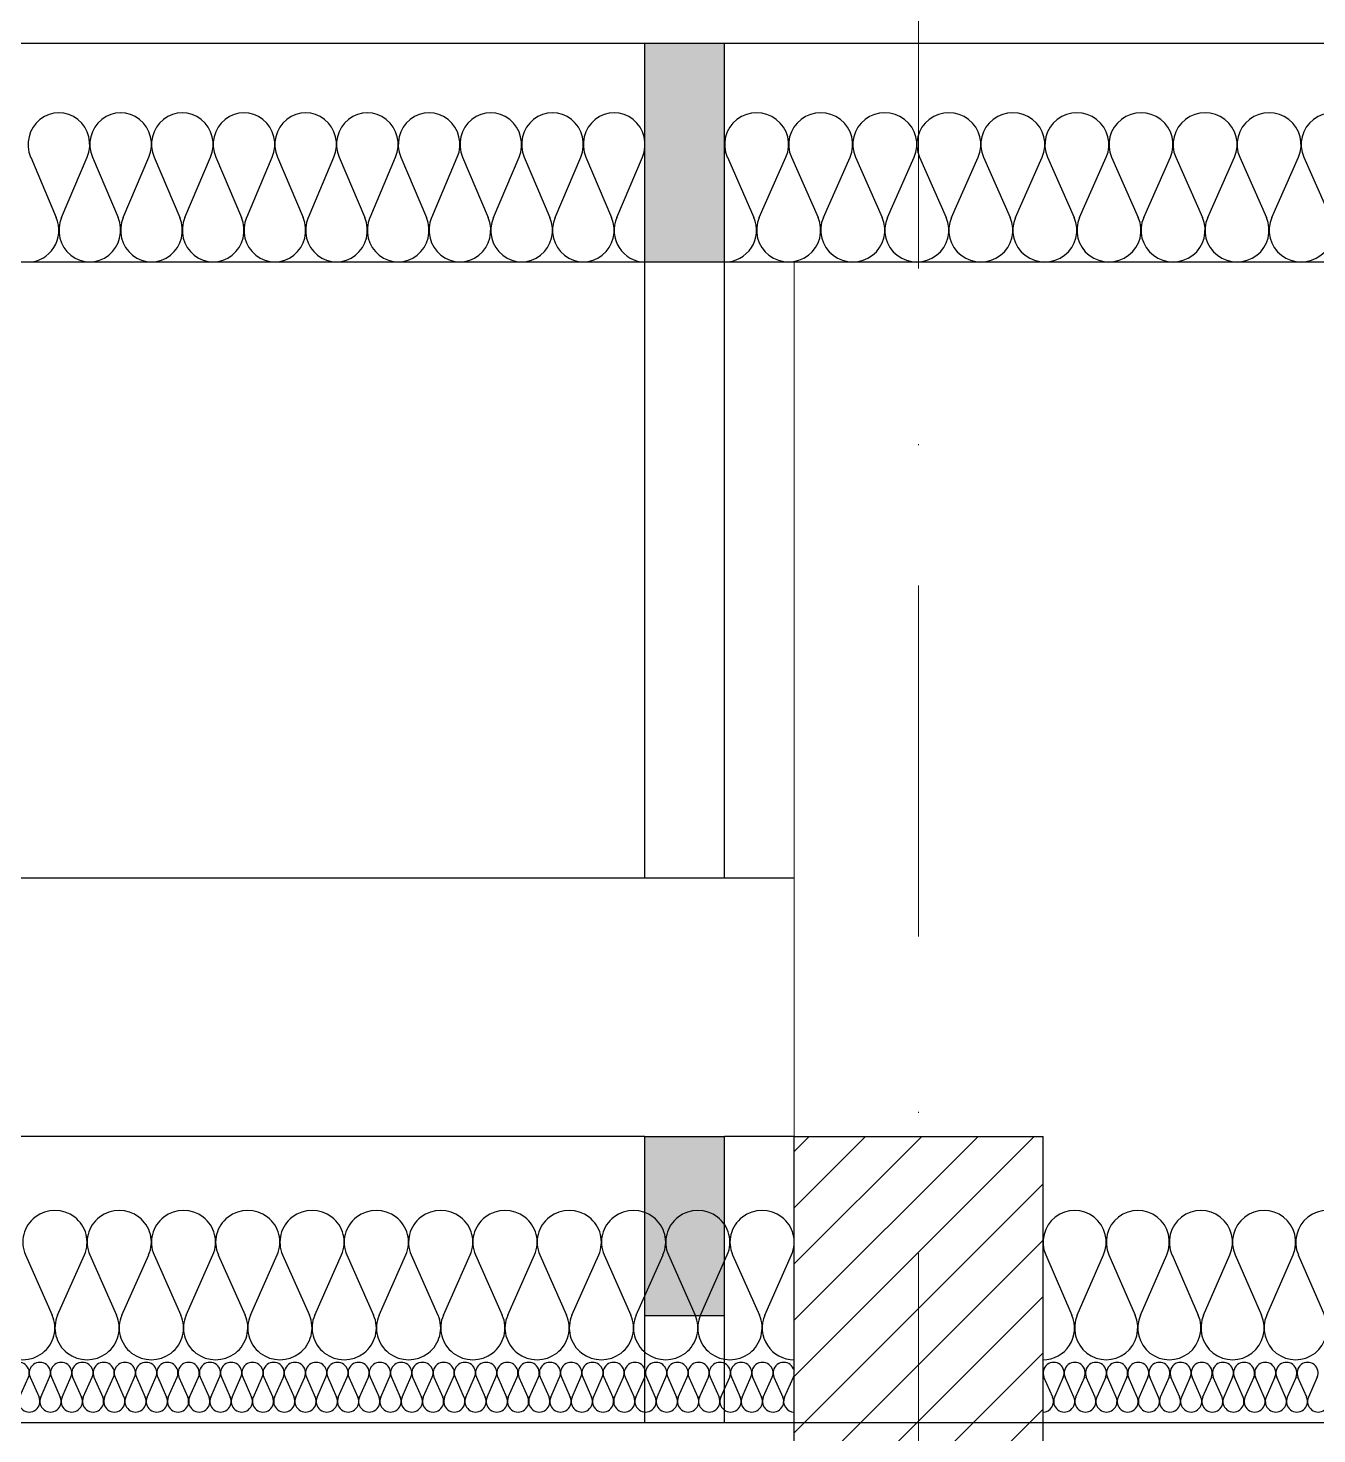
# Model space of a CAD drawing. Header units: millimetres. Extents: x 4647 to 73915, y -13612 to -8141.
# Drawn here: x 22817.1 to 22946.7, y -10498.5 to -10357.2 of the extents above; entities that cross this region are included whole.
import ezdxf
from ezdxf.enums import TextEntityAlignment as Align

# ---------------------------------------------------------------- set-up
doc = ezdxf.new("R2010")
doc.units = ezdxf.units.MM
doc.linetypes.add('Kropki i Kreski', pattern=[67.027776, 35.277777, -17.638888, 0, -14.111111])
for name, color, linetype in [('2D - Ogólne', 7, 'Continuous'), ('Konstrukcja - Dach', 7, 'Continuous'), ('Konstrukcja - Siatka mod', 7, 'Continuous'), ('Konstrukcja - Ściany zew', 7, 'Continuous')]:
    doc.layers.add(name, color=color, linetype=linetype)
doc.layers.add('a_wymiary', color=250, linetype='Continuous', lineweight=9)
doc.layers.add('Konstrukcja - Siatka mod_Nr_Pióra__1', color=7, linetype='Continuous', lineweight=5)
doc.layers.add('Konstrukcja - Siatka mod_Nr_Pióra__4', color=7, linetype='Continuous', lineweight=5, true_color=0x029e21)
doc.styles.add('GENERATED_STYLE_1', font='arialbd.ttf')

# ---------------------------------------------------------------- blocks, each defined once
blk = doc.blocks.new('Standardowy znacznik siatki_5')
at = {"layer": 'Konstrukcja - Siatka mod_Nr_Pióra__4', "linetype": 'Kropki i Kreski'}
blk.add_line((1, 0), (1660.6, 0), dxfattribs=at)
at = {"layer": 'Konstrukcja - Siatka mod_Nr_Pióra__1', "style": 'GENERATED_STYLE_1'}
blk.add_attdef('AC_MarkerText_1', text='', height=18, rotation=90, dxfattribs=at).set_placement((-6.71, -6.83), align=Align.BOTTOM_LEFT)

msp = doc.modelspace()

# ---------------------------------------------------------------- hatches: boundary and pattern name
at = {"layer": 'Konstrukcja - Dach', "linetype": 'Continuous', "lineweight": 0}
for points in [[(22879.14, -10358.69), (22879.14, -10380.67), (22887.14, -10380.67), (22887.14, -10358.69)], [(22887.14, -10486.57), (22887.14, -10468.57), (22879.14, -10468.57), (22879.14, -10486.57)]]:
    msp.add_hatch(color=46, dxfattribs=at).paths.add_polyline_path(points, flags=0)

# ---------------------------------------------------------------- linework, layer by layer
at = {"layer": '2D - Ogólne'}
for p, q in [((22817.41, -10370.14), (22819.98, -10376.2)), ((22820.51, -10376.2), (22823.08, -10370.14)), ((22823.61, -10370.14), (22826.18, -10376.2)), ((22826.71, -10376.2), (22829.28, -10370.14)), ((22829.81, -10370.14), (22832.38, -10376.2)), ((22832.91, -10376.2), (22835.48, -10370.14)), ((22836.01, -10370.14), (22838.58, -10376.2)), ((22839.11, -10376.2), (22841.68, -10370.14)), ((22842.21, -10370.14), (22844.78, -10376.2)), ((22845.31, -10376.2), (22847.88, -10370.14)), ((22848.41, -10370.14), (22850.98, -10376.2)), ((22851.51, -10376.2), (22854.08, -10370.14)), ((22854.61, -10370.14), (22857.18, -10376.2)), ((22857.71, -10376.2), (22860.28, -10370.14)), ((22860.81, -10370.14), (22863.38, -10376.2)), ((22863.91, -10376.2), (22866.48, -10370.14)), ((22867.01, -10370.14), (22869.58, -10376.2)), ((22870.11, -10376.2), (22872.68, -10370.14)), ((22873.21, -10370.14), (22875.78, -10376.2)), ((22876.31, -10376.2), (22878.88, -10370.14)), ((22887.42, -10370.14), (22890.09, -10376.2)), ((22890.63, -10376.2), (22893.31, -10370.14)), ((22893.85, -10370.14), (22896.53, -10376.2)), ((22897.07, -10376.2), (22899.75, -10370.14)), ((22900.29, -10370.14), (22902.97, -10376.2)), ((22903.51, -10376.2), (22906.19, -10370.14)), ((22906.73, -10370.14), (22909.41, -10376.2)), ((22909.95, -10376.2), (22912.62, -10370.14)), ((22913.17, -10370.14), (22915.84, -10376.2)), ((22916.38, -10376.2), (22919.06, -10370.14)), ((22919.6, -10370.14), (22922.28, -10376.2)), ((22922.82, -10376.2), (22925.5, -10370.14)), ((22926.04, -10370.14), (22928.72, -10376.2)), ((22929.26, -10376.2), (22931.94, -10370.14)), ((22932.48, -10370.14), (22935.16, -10376.2)), ((22935.7, -10376.2), (22938.37, -10370.14)), ((22938.92, -10370.14), (22941.59, -10376.2)), ((22942.13, -10376.2), (22944.81, -10370.14)), ((22945.35, -10370.14), (22948.03, -10376.2)), ((22816.88, -10480.47), (22819.57, -10486.53)), ((22820.11, -10486.53), (22822.8, -10480.47)), ((22823.34, -10480.47), (22826.03, -10486.53)), ((22826.57, -10486.53), (22829.26, -10480.47)), ((22829.8, -10480.47), (22832.49, -10486.53)), ((22833.03, -10486.53), (22835.72, -10480.47)), ((22836.26, -10480.47), (22838.95, -10486.53)), ((22839.49, -10486.53), (22842.18, -10480.47)), ((22842.72, -10480.47), (22845.41, -10486.53)), ((22845.95, -10486.53), (22848.64, -10480.47)), ((22849.19, -10480.47), (22851.87, -10486.53)), ((22852.42, -10486.53), (22855.1, -10480.47)), ((22855.65, -10480.47), (22858.33, -10486.53)), ((22858.88, -10486.53), (22861.57, -10480.47)), ((22862.11, -10480.47), (22864.8, -10486.53)), ((22865.34, -10486.53), (22868.03, -10480.47)), ((22868.57, -10480.47), (22871.26, -10486.53)), ((22871.8, -10486.53), (22874.49, -10480.47)), ((22875.03, -10480.47), (22877.72, -10486.53)), ((22878.26, -10486.53), (22880.95, -10480.47)), ((22881.49, -10480.47), (22884.18, -10486.53)), ((22884.72, -10486.53), (22887.41, -10480.47)), ((22887.95, -10480.47), (22890.64, -10486.53)), ((22891.19, -10486.53), (22893.87, -10480.47)), ((22919.41, -10480.47), (22922.05, -10486.53)), ((22922.58, -10486.53), (22925.23, -10480.47)), ((22925.76, -10480.47), (22928.4, -10486.53)), ((22928.93, -10486.53), (22931.57, -10480.47)), ((22932.11, -10480.47), (22934.75, -10486.53)), ((22935.28, -10486.53), (22937.92, -10480.47)), ((22938.45, -10480.47), (22941.09, -10486.53)), ((22941.63, -10486.53), (22944.27, -10480.47)), ((22944.8, -10480.47), (22947.44, -10486.53))]:
    msp.add_line(p, q, dxfattribs=at)
for centre, major_axis, ratio, start_param, end_param in [((22820.24, -10368.86), (0, 3.19), 0.971731, 4.299595, 8.266775), ((22826.44, -10368.86), (0, 3.19), 0.971731, 4.299595, 8.266775), ((22832.64, -10368.86), (0, 3.19), 0.971731, 4.299595, 8.266775), ((22838.84, -10368.86), (0, 3.19), 0.971731, 4.299595, 8.266775), ((22845.04, -10368.86), (0, 3.19), 0.971731, 4.299595, 8.266775), ((22851.24, -10368.86), (0, 3.19), 0.971731, 4.299595, 8.266775), ((22857.44, -10368.86), (0, 3.19), 0.971731, 4.299595, 8.266775), ((22863.64, -10368.86), (0, 3.19), 0.971731, 4.299595, 8.266775), ((22869.84, -10368.86), (0, 3.19), 0.971731, 4.299595, 8.266775), ((22876.04, -10368.86), (0, 3.19), 0.971731, 4.299595, 8.266775), ((22890.36, -10368.86), (3.22, 0), 0.991121, 5.870392, 9.837571), ((22896.8, -10368.86), (3.22, 0), 0.991121, 5.870392, 9.837571), ((22903.24, -10368.86), (3.22, 0), 0.991121, 5.870392, 9.837571), ((22909.68, -10368.86), (3.22, 0), 0.991121, 5.870392, 9.837571), ((22916.11, -10368.86), (3.22, 0), 0.991121, 5.870392, 9.837571), ((22922.55, -10368.86), (3.22, 0), 0.991121, 5.870392, 9.837571), ((22928.99, -10368.86), (3.22, 0), 0.991121, 5.870392, 9.837571), ((22935.43, -10368.86), (3.22, 0), 0.991121, 5.870392, 9.837571), ((22941.86, -10368.86), (3.22, 0), 0.991121, 5.870392, 9.837571), ((22948.3, -10368.86), (3.22, 0), 0.991121, 5.870392, 9.837571), ((22817.14, -10377.48), (0, 3.19), 0.971731, 3.141593, 5.125182), ((22823.34, -10377.48), (0, 3.19), 0.971731, 1.158004, 5.125183), ((22829.54, -10377.48), (0, 3.19), 0.971731, 1.158004, 5.125183), ((22835.74, -10377.48), (0, 3.19), 0.971731, 1.158004, 5.125183), ((22841.94, -10377.48), (0, 3.19), 0.971731, 1.158004, 5.125183), ((22848.14, -10377.48), (0, 3.19), 0.971731, 1.158004, 5.125183), ((22854.34, -10377.48), (0, 3.19), 0.971731, 1.158004, 5.125183), ((22860.54, -10377.48), (0, 3.19), 0.971731, 1.158004, 5.125183), ((22866.74, -10377.48), (0, 3.19), 0.971731, 1.158004, 5.125183), ((22872.94, -10377.48), (0, 3.19), 0.971731, 1.158004, 5.125183), ((22879.14, -10377.48), (0, 3.19), 0.971731, 1.158004, 3.141593), ((22887.14, -10377.48), (3.22, 0), 0.991121, 4.712389, 6.695979), ((22893.58, -10377.48), (3.22, 0), 0.991121, 2.7288, 6.695979), ((22900.02, -10377.48), (3.22, 0), 0.991121, 2.7288, 6.695979), ((22906.46, -10377.48), (3.22, 0), 0.991121, 2.7288, 6.695979), ((22912.89, -10377.48), (3.22, 0), 0.991121, 2.7288, 6.695979), ((22919.33, -10377.48), (3.22, 0), 0.991121, 2.7288, 6.695979), ((22925.77, -10377.48), (3.22, 0), 0.991121, 2.7288, 6.695979), ((22932.21, -10377.48), (3.22, 0), 0.991121, 2.7288, 6.695979), ((22938.64, -10377.48), (3.22, 0), 0.991121, 2.7288, 6.695979), ((22945.08, -10377.48), (3.22, 0), 0.991121, 2.7288, 6.695979), ((22819.84, -10479.19), (3.23, 0), 0.987434, 5.870392, 9.837571), ((22826.3, -10479.19), (3.23, 0), 0.987434, 5.870392, 9.837571), ((22832.76, -10479.19), (3.23, 0), 0.987434, 5.870392, 9.837571), ((22839.22, -10479.19), (3.23, 0), 0.987434, 5.870392, 9.837571), ((22845.68, -10479.19), (3.23, 0), 0.987434, 5.870392, 9.837571), ((22852.14, -10479.19), (3.23, 0), 0.987434, 5.870392, 9.837571), ((22858.61, -10479.19), (3.23, 0), 0.987434, 5.870392, 9.837571), ((22865.07, -10479.19), (3.23, 0), 0.987434, 5.870392, 9.837571), ((22871.53, -10479.19), (3.23, 0), 0.987434, 5.870392, 9.837571), ((22877.99, -10479.19), (3.23, 0), 0.987434, 5.870392, 9.837571), ((22884.45, -10479.19), (3.23, 0), 0.987434, 5.870392, 9.837571), ((22890.91, -10479.19), (3.23, 0), 0.987434, 5.870392, 9.837571), ((22922.32, -10479.19), (0, 3.19), 0.994863, 4.299595, 8.266775), ((22928.67, -10479.19), (0, 3.19), 0.994863, 4.299595, 8.266775), ((22935.01, -10479.19), (0, 3.19), 0.994863, 4.299595, 8.266775), ((22941.36, -10479.19), (0, 3.19), 0.994863, 4.299595, 8.266775), ((22947.71, -10479.19), (0, 3.19), 0.994863, 4.299595, 8.266775), ((22816.61, -10487.81), (3.23, 0), 0.987434, 2.7288, 6.695979), ((22823.07, -10487.81), (3.23, 0), 0.987434, 2.7288, 6.695979), ((22829.53, -10487.81), (3.23, 0), 0.987434, 2.7288, 6.695979), ((22835.99, -10487.81), (3.23, 0), 0.987434, 2.7288, 6.695979), ((22842.45, -10487.81), (3.23, 0), 0.987434, 2.7288, 6.695979), ((22848.91, -10487.81), (3.23, 0), 0.987434, 2.7288, 6.695979), ((22855.38, -10487.81), (3.23, 0), 0.987434, 2.7288, 6.695979), ((22861.84, -10487.81), (3.23, 0), 0.987434, 2.7288, 6.695979), ((22868.3, -10487.81), (3.23, 0), 0.987434, 2.7288, 6.695979), ((22874.76, -10487.81), (3.23, 0), 0.987434, 2.7288, 6.695979), ((22881.22, -10487.81), (3.23, 0), 0.987434, 2.7288, 6.695979), ((22887.68, -10487.81), (3.23, 0), 0.987434, 2.7288, 6.695979), ((22894.14, -10487.81), (3.23, 0), 0.987434, 2.7288, 4.712389), ((22919.14, -10487.81), (0, 3.19), 0.994863, 3.141593, 5.125182), ((22925.49, -10487.81), (0, 3.19), 0.994863, 1.158004, 5.125183), ((22931.84, -10487.81), (0, 3.19), 0.994863, 1.158004, 5.125183), ((22938.19, -10487.81), (0, 3.19), 0.994863, 1.158004, 5.125183), ((22944.53, -10487.81), (0, 3.19), 0.994863, 1.158004, 5.125183)]:
    msp.add_ellipse(centre, major_axis=major_axis, ratio=ratio, start_param=start_param, end_param=end_param, dxfattribs=at)
at = {"layer": 'a_wymiary'}
for p, q in [((22894.14, -10380.67), (22157.14, -10380.67)), ((22894.14, -10442.57), (22894.14, -10380.67)), ((22894.14, -10442.57), (22157.14, -10442.57)), ((22157.14, -10442.57), (22894.14, -10442.57)), ((22894.14, -10468.57), (22894.14, -10442.57)), ((22157.14, -10468.57), (22894.14, -10468.57)), ((22879.14, -10468.57), (22809.14, -10468.57)), ((22879.14, -10486.57), (22879.14, -10468.57)), ((22894.14, -10468.57), (22887.14, -10468.57)), ((22887.14, -10468.57), (22887.14, -10486.57)), ((22894.14, -10497.32), (22894.14, -10468.57)), ((22887.14, -10486.57), (22879.14, -10486.57)), ((22642.14, -10497.32), (22894.14, -10497.32))]:
    msp.add_line(p, q, dxfattribs=at)
at = {"layer": 'Konstrukcja - Dach'}
for p, q in [((22088.14, -10358.69), (23448.14, -10358.69)), ((22088.14, -10358.69), (23448.14, -10358.69)), ((22088.14, -10380.67), (23448.14, -10380.67)), ((22816.29, -10494.77), (22817.17, -10492.75)), ((22817.35, -10492.75), (22818.24, -10494.77)), ((22818.42, -10494.77), (22819.31, -10492.75)), ((22819.49, -10492.75), (22820.38, -10494.77)), ((22820.56, -10494.77), (22821.44, -10492.75)), ((22821.62, -10492.75), (22822.51, -10494.77)), ((22822.69, -10494.77), (22823.58, -10492.75)), ((22823.76, -10492.75), (22824.65, -10494.77)), ((22824.83, -10494.77), (22825.72, -10492.75)), ((22825.9, -10492.75), (22826.78, -10494.77)), ((22826.96, -10494.77), (22827.85, -10492.75)), ((22828.03, -10492.75), (22828.92, -10494.77)), ((22829.1, -10494.77), (22829.99, -10492.75)), ((22830.17, -10492.75), (22831.05, -10494.77)), ((22831.23, -10494.77), (22832.12, -10492.75)), ((22832.3, -10492.75), (22833.19, -10494.77)), ((22833.37, -10494.77), (22834.26, -10492.75)), ((22834.44, -10492.75), (22835.33, -10494.77)), ((22835.51, -10494.77), (22836.39, -10492.75)), ((22836.57, -10492.75), (22837.46, -10494.77)), ((22837.64, -10494.77), (22838.53, -10492.75)), ((22838.71, -10492.75), (22839.6, -10494.77)), ((22839.78, -10494.77), (22840.67, -10492.75)), ((22840.84, -10492.75), (22841.73, -10494.77)), ((22841.91, -10494.77), (22842.8, -10492.75)), ((22842.98, -10492.75), (22843.87, -10494.77)), ((22844.05, -10494.77), (22844.94, -10492.75)), ((22845.12, -10492.75), (22846, -10494.77)), ((22846.18, -10494.77), (22847.07, -10492.75)), ((22847.25, -10492.75), (22848.14, -10494.77)), ((22848.32, -10494.77), (22849.21, -10492.75)), ((22849.39, -10492.75), (22850.28, -10494.77)), ((22850.45, -10494.77), (22851.34, -10492.75)), ((22851.52, -10492.75), (22852.41, -10494.77)), ((22852.59, -10494.77), (22853.48, -10492.75)), ((22853.66, -10492.75), (22854.55, -10494.77)), ((22854.73, -10494.77), (22855.61, -10492.75)), ((22855.79, -10492.75), (22856.68, -10494.77)), ((22856.86, -10494.77), (22857.75, -10492.75)), ((22857.93, -10492.75), (22858.82, -10494.77)), ((22859, -10494.77), (22859.89, -10492.75)), ((22860.06, -10492.75), (22860.95, -10494.77)), ((22861.13, -10494.77), (22862.02, -10492.75)), ((22862.2, -10492.75), (22863.09, -10494.77)), ((22863.27, -10494.77), (22864.16, -10492.75)), ((22864.34, -10492.75), (22865.22, -10494.77)), ((22865.4, -10494.77), (22866.29, -10492.75)), ((22866.47, -10492.75), (22867.36, -10494.77)), ((22867.54, -10494.77), (22868.43, -10492.75)), ((22868.61, -10492.75), (22869.5, -10494.77)), ((22869.67, -10494.77), (22870.56, -10492.75)), ((22870.74, -10492.75), (22871.63, -10494.77)), ((22871.81, -10494.77), (22872.7, -10492.75)), ((22872.88, -10492.75), (22873.77, -10494.77)), ((22873.95, -10494.77), (22874.83, -10492.75)), ((22875.01, -10492.75), (22875.9, -10494.77)), ((22876.08, -10494.77), (22876.97, -10492.75)), ((22877.15, -10492.75), (22878.04, -10494.77)), ((22878.22, -10494.77), (22879.11, -10492.75)), ((22879.29, -10492.75), (22880.17, -10494.77)), ((22880.35, -10494.77), (22881.24, -10492.75)), ((22881.42, -10492.75), (22882.31, -10494.77)), ((22882.49, -10494.77), (22883.38, -10492.75)), ((22883.56, -10492.75), (22884.44, -10494.77)), ((22884.62, -10494.77), (22885.51, -10492.75)), ((22885.69, -10492.75), (22886.58, -10494.77)), ((22886.76, -10494.77), (22887.65, -10492.75)), ((22887.83, -10492.75), (22888.72, -10494.77)), ((22888.9, -10494.77), (22889.78, -10492.75)), ((22889.96, -10492.75), (22890.85, -10494.77)), ((22891.03, -10494.77), (22891.92, -10492.75)), ((22892.1, -10492.75), (22892.99, -10494.77)), ((22893.17, -10494.77), (22894.05, -10492.75)), ((22920.12, -10494.77), (22919.23, -10492.75)), ((22921.18, -10492.75), (22920.3, -10494.77)), ((22922.25, -10494.77), (22921.36, -10492.75)), ((22923.31, -10492.75), (22922.42, -10494.77)), ((22924.37, -10494.77), (22923.49, -10492.75)), ((22925.44, -10492.75), (22924.55, -10494.77)), ((22926.5, -10494.77), (22925.61, -10492.75)), ((22927.56, -10492.75), (22926.68, -10494.77)), ((22928.62, -10494.77), (22927.74, -10492.75)), ((22929.69, -10492.75), (22928.8, -10494.77)), ((22930.75, -10494.77), (22929.87, -10492.75)), ((22931.81, -10492.75), (22930.93, -10494.77)), ((22932.88, -10494.77), (22931.99, -10492.75)), ((22933.94, -10492.75), (22933.06, -10494.77)), ((22935, -10494.77), (22934.12, -10492.75)), ((22936.07, -10492.75), (22935.18, -10494.77)), ((22937.13, -10494.77), (22936.25, -10492.75)), ((22938.19, -10492.75), (22937.31, -10494.77)), ((22939.26, -10494.77), (22938.37, -10492.75)), ((22940.32, -10492.75), (22939.44, -10494.77)), ((22941.38, -10494.77), (22940.5, -10492.75)), ((22942.45, -10492.75), (22941.56, -10494.77)), ((22943.51, -10494.77), (22942.63, -10492.75)), ((22944.57, -10492.75), (22943.69, -10494.77)), ((22945.64, -10494.77), (22944.75, -10492.75)), ((22946.7, -10492.75), (22945.82, -10494.77))]:
    msp.add_line(p, q, dxfattribs=at)
at = {"layer": 'Konstrukcja - Dach', "color": 161, "lineweight": 25}
for p, q in [((22879.14, -10358.69), (22879.14, -10358.69)), ((22887.14, -10358.69), (22887.14, -10358.69)), ((22879.14, -10442.57), (22879.14, -10380.67)), ((22887.14, -10442.57), (22887.14, -10380.67)), ((22157.14, -10442.57), (22894.14, -10442.57)), ((22879.14, -10468.57), (22809.14, -10468.57)), ((22894.14, -10468.57), (22887.14, -10468.57)), ((22879.14, -10497.32), (22879.14, -10486.57)), ((22887.14, -10497.32), (22887.14, -10486.57)), ((22157.14, -10497.32), (23379.14, -10497.32))]:
    msp.add_line(p, q, dxfattribs=at)
at = {"layer": 'Konstrukcja - Dach', "color": 171, "lineweight": 25}
for p, q in [((22879.14, -10380.67), (22879.14, -10358.69)), ((22879.14, -10358.69), (22887.14, -10358.69)), ((22887.14, -10380.67), (22887.14, -10358.69)), ((22879.14, -10380.67), (22887.14, -10380.67)), ((22879.14, -10468.57), (22887.14, -10468.57)), ((22879.14, -10486.57), (22879.14, -10468.57)), ((22887.14, -10486.57), (22887.14, -10468.57)), ((22879.14, -10486.57), (22887.14, -10486.57))]:
    msp.add_line(p, q, dxfattribs=at)
at = {"layer": 'Konstrukcja - Dach'}
for centre, major_axis, ratio, start_param, end_param in [((22816.2, -10492.33), (1.07, 0), 0.995874, 5.870392, 9.837571), ((22818.33, -10492.33), (1.07, 0), 0.995874, 5.870392, 9.837571), ((22820.47, -10492.33), (1.07, 0), 0.995874, 5.870392, 9.837571), ((22822.6, -10492.33), (1.07, 0), 0.995874, 5.870392, 9.837571), ((22824.74, -10492.33), (1.07, 0), 0.995874, 5.870392, 9.837571), ((22826.87, -10492.33), (1.07, 0), 0.995874, 5.870392, 9.837571), ((22829.01, -10492.33), (1.07, 0), 0.995874, 5.870392, 9.837571), ((22831.14, -10492.33), (1.07, 0), 0.995874, 5.870392, 9.837571), ((22833.28, -10492.33), (1.07, 0), 0.995874, 5.870392, 9.837571), ((22835.42, -10492.33), (1.07, 0), 0.995874, 5.870392, 9.837571), ((22837.55, -10492.33), (1.07, 0), 0.995874, 5.870392, 9.837571), ((22839.69, -10492.33), (1.07, 0), 0.995874, 5.870392, 9.837571), ((22841.82, -10492.33), (1.07, 0), 0.995874, 5.870392, 9.837571), ((22843.96, -10492.33), (1.07, 0), 0.995874, 5.870392, 9.837571), ((22846.09, -10492.33), (1.07, 0), 0.995874, 5.870392, 9.837571), ((22848.23, -10492.33), (1.07, 0), 0.995874, 5.870392, 9.837571), ((22850.36, -10492.33), (1.07, 0), 0.995874, 5.870392, 9.837571), ((22852.5, -10492.33), (1.07, 0), 0.995874, 5.870392, 9.837571), ((22854.64, -10492.33), (1.07, 0), 0.995874, 5.870392, 9.837571), ((22856.77, -10492.33), (1.07, 0), 0.995874, 5.870392, 9.837571), ((22858.91, -10492.33), (1.07, 0), 0.995874, 5.870392, 9.837571), ((22861.04, -10492.33), (1.07, 0), 0.995874, 5.870392, 9.837571), ((22863.18, -10492.33), (1.07, 0), 0.995874, 5.870392, 9.837571), ((22865.31, -10492.33), (1.07, 0), 0.995874, 5.870392, 9.837571), ((22867.45, -10492.33), (1.07, 0), 0.995874, 5.870392, 9.837571), ((22869.59, -10492.33), (1.07, 0), 0.995874, 5.870392, 9.837571), ((22871.72, -10492.33), (1.07, 0), 0.995874, 5.870392, 9.837571), ((22873.86, -10492.33), (1.07, 0), 0.995874, 5.870392, 9.837571), ((22875.99, -10492.33), (1.07, 0), 0.995874, 5.870392, 9.837571), ((22878.13, -10492.33), (1.07, 0), 0.995874, 5.870392, 9.837571), ((22880.26, -10492.33), (1.07, 0), 0.995874, 5.870392, 9.837571), ((22882.4, -10492.33), (1.07, 0), 0.995874, 5.870392, 9.837571), ((22884.53, -10492.33), (1.07, 0), 0.995874, 5.870392, 9.837571), ((22886.67, -10492.33), (1.07, 0), 0.995874, 5.870392, 9.837571), ((22888.81, -10492.33), (1.07, 0), 0.995874, 5.870392, 9.837571), ((22890.94, -10492.33), (1.07, 0), 0.995874, 5.870392, 9.837571), ((22893.08, -10492.33), (1.07, 0), 0.995874, 5.870392, 9.837571), ((22920.21, -10492.33), (0, -1.06), 0.999913, 1.158003, 5.125183), ((22922.33, -10492.33), (0, -1.06), 0.999913, 1.158003, 5.125183), ((22924.46, -10492.33), (0, -1.06), 0.999913, 1.158003, 5.125183), ((22926.59, -10492.33), (0, -1.06), 0.999913, 1.158003, 5.125183), ((22928.71, -10492.33), (0, -1.06), 0.999913, 1.158003, 5.125183), ((22930.84, -10492.33), (0, -1.06), 0.999913, 1.158003, 5.125183), ((22932.97, -10492.33), (0, -1.06), 0.999913, 1.158003, 5.125183), ((22935.09, -10492.33), (0, -1.06), 0.999913, 1.158003, 5.125183), ((22937.22, -10492.33), (0, -1.06), 0.999913, 1.158003, 5.125183), ((22939.35, -10492.33), (0, -1.06), 0.999913, 1.158003, 5.125183), ((22941.47, -10492.33), (0, -1.06), 0.999913, 1.158003, 5.125183), ((22943.6, -10492.33), (0, -1.06), 0.999913, 1.158003, 5.125183), ((22945.73, -10492.33), (0, -1.06), 0.999913, 1.158003, 5.125183), ((22817.26, -10495.2), (1.07, 0), 0.995874, 2.7288, 6.695979), ((22819.4, -10495.2), (1.07, 0), 0.995874, 2.7288, 6.695979), ((22821.53, -10495.2), (1.07, 0), 0.995874, 2.7288, 6.695979), ((22823.67, -10495.2), (1.07, 0), 0.995874, 2.7288, 6.695979), ((22825.81, -10495.2), (1.07, 0), 0.995874, 2.7288, 6.695979), ((22827.94, -10495.2), (1.07, 0), 0.995874, 2.7288, 6.695979), ((22830.08, -10495.2), (1.07, 0), 0.995874, 2.7288, 6.695979), ((22832.21, -10495.2), (1.07, 0), 0.995874, 2.7288, 6.695979), ((22834.35, -10495.2), (1.07, 0), 0.995874, 2.7288, 6.695979), ((22836.48, -10495.2), (1.07, 0), 0.995874, 2.7288, 6.695979), ((22838.62, -10495.2), (1.07, 0), 0.995874, 2.7288, 6.695979), ((22840.75, -10495.2), (1.07, 0), 0.995874, 2.7288, 6.695979), ((22842.89, -10495.2), (1.07, 0), 0.995874, 2.7288, 6.695979), ((22845.03, -10495.2), (1.07, 0), 0.995874, 2.7288, 6.695979), ((22847.16, -10495.2), (1.07, 0), 0.995874, 2.7288, 6.695979), ((22849.3, -10495.2), (1.07, 0), 0.995874, 2.7288, 6.695979), ((22851.43, -10495.2), (1.07, 0), 0.995874, 2.7288, 6.695979), ((22853.57, -10495.2), (1.07, 0), 0.995874, 2.7288, 6.695979), ((22855.7, -10495.2), (1.07, 0), 0.995874, 2.7288, 6.695979), ((22857.84, -10495.2), (1.07, 0), 0.995874, 2.7288, 6.695979), ((22859.98, -10495.2), (1.07, 0), 0.995874, 2.7288, 6.695979), ((22862.11, -10495.2), (1.07, 0), 0.995874, 2.7288, 6.695979), ((22864.25, -10495.2), (1.07, 0), 0.995874, 2.7288, 6.695979), ((22866.38, -10495.2), (1.07, 0), 0.995874, 2.7288, 6.695979), ((22868.52, -10495.2), (1.07, 0), 0.995874, 2.7288, 6.695979), ((22870.65, -10495.2), (1.07, 0), 0.995874, 2.7288, 6.695979), ((22872.79, -10495.2), (1.07, 0), 0.995874, 2.7288, 6.695979), ((22874.92, -10495.2), (1.07, 0), 0.995874, 2.7288, 6.695979), ((22877.06, -10495.2), (1.07, 0), 0.995874, 2.7288, 6.695979), ((22879.2, -10495.2), (1.07, 0), 0.995874, 2.7288, 6.695979), ((22881.33, -10495.2), (1.07, 0), 0.995874, 2.7288, 6.695979), ((22883.47, -10495.2), (1.07, 0), 0.995874, 2.7288, 6.695979), ((22885.6, -10495.2), (1.07, 0), 0.995874, 2.7288, 6.695979), ((22887.74, -10495.2), (1.07, 0), 0.995874, 2.7288, 6.695979), ((22889.87, -10495.2), (1.07, 0), 0.995874, 2.7288, 6.695979), ((22892.01, -10495.2), (1.07, 0), 0.995874, 2.7288, 6.695979), ((22894.14, -10495.2), (1.07, 0), 0.995874, 2.7288, 4.712389), ((22919.14, -10495.2), (0, -1.06), 0.999913, 0, 1.983589), ((22921.27, -10495.2), (0, -1.06), 0.999913, 4.299595, 8.266774), ((22923.4, -10495.2), (0, -1.06), 0.999913, 4.299595, 8.266774), ((22925.52, -10495.2), (0, -1.06), 0.999913, 4.299595, 8.266774), ((22927.65, -10495.2), (0, -1.06), 0.999913, 4.299595, 8.266774), ((22929.78, -10495.2), (0, -1.06), 0.999913, 4.299595, 8.266774), ((22931.9, -10495.2), (0, -1.06), 0.999913, 4.299595, 8.266774), ((22934.03, -10495.2), (0, -1.06), 0.999913, 4.299595, 8.266774), ((22936.16, -10495.2), (0, -1.06), 0.999913, 4.299595, 8.266774), ((22938.28, -10495.2), (0, -1.06), 0.999913, 4.299595, 8.266774), ((22940.41, -10495.2), (0, -1.06), 0.999913, 4.299595, 8.266774), ((22942.54, -10495.2), (0, -1.06), 0.999913, 4.299595, 8.266774), ((22944.66, -10495.2), (0, -1.06), 0.999913, 4.299595, 8.266774), ((22946.79, -10495.2), (0, -1.06), 0.999913, 4.299595, 8.266774)]:
    msp.add_ellipse(centre, major_axis=major_axis, ratio=ratio, start_param=start_param, end_param=end_param, dxfattribs=at)
at = {"layer": 'Konstrukcja - Ściany zew', "color": 251, "lineweight": 15}
msp.add_line((22894.14, -10468.57), (22894.14, -10380.67), dxfattribs=at)
at = {"layer": 'Konstrukcja - Ściany zew'}
for p, q in [((22894.14, -10468.57), (22919.14, -10468.57)), ((22894.14, -10563.57), (22894.14, -10468.57)), ((22919.14, -10563.57), (22919.14, -10468.57))]:
    msp.add_line(p, q, dxfattribs=at)
at = {"layer": 'Konstrukcja - Ściany zew', "color": 251, "linetype": 'Continuous', "lineweight": 15}
for p, q in [((22894.14, -10470.06), (22895.63, -10468.57)), ((22894.14, -10475.72), (22901.29, -10468.57)), ((22894.14, -10481.37), (22906.95, -10468.57)), ((22894.14, -10487.03), (22912.61, -10468.57)), ((22894.14, -10492.69), (22918.26, -10468.57)), ((22894.14, -10498.34), (22919.14, -10473.34)), ((22894.14, -10504), (22919.14, -10479)), ((22894.14, -10509.66), (22919.14, -10484.66)), ((22894.14, -10515.31), (22919.14, -10490.31)), ((22894.14, -10520.97), (22919.14, -10495.97))]:
    msp.add_line(p, q, dxfattribs=at)

# ---------------------------------------------------------------- block references
at = {"layer": 'Konstrukcja - Siatka mod', "linetype": 'Continuous', "rotation": 270}
msp.add_blockref('Standardowy znacznik siatki_5', (22906.64, -10009.41), dxfattribs=at)

doc.saveas('drawing.dxf')
